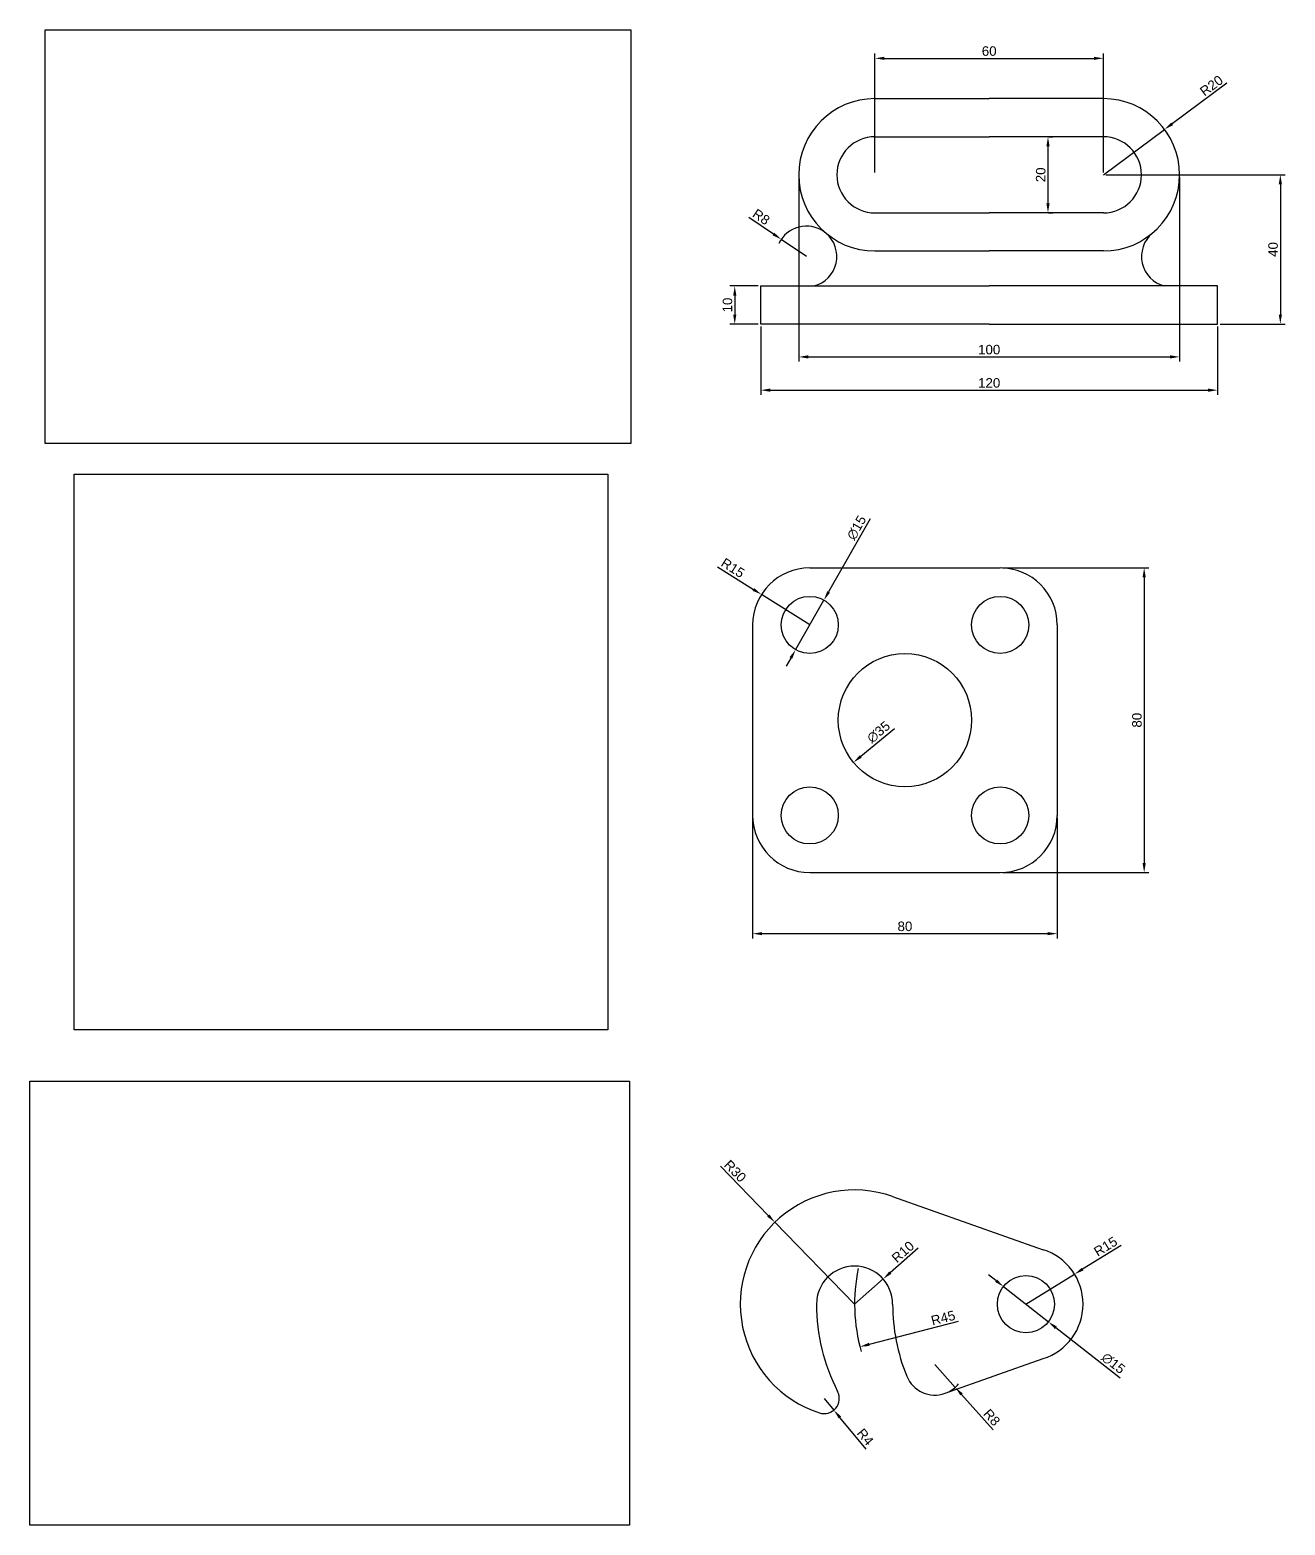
# Model space of a CAD drawing. Header units: millimetres. Extents: x 2424 to 5239, y 901 to 2022.
# Drawn here: x 2862.2 to 3191.8, y 1190.3 to 1582.9 of the extents above; entities that cross this region are included whole.
import ezdxf

# ---------------------------------------------------------------- set-up
doc = ezdxf.new("R2010")
doc.units = ezdxf.units.MM
doc.styles.get("Standard").update_dxf_attribs({"font": 'arial.ttf'})
doc.dimstyles.new('ISO-25', dxfattribs={"dimtxt": 2.5, "dimasz": 2.5, "dimexe": 1.25, "dimexo": 0.625, "dimtad": 1, "dimtxsty": 'Standard', "dimcen": 2.5, "dimadec": 0, "dimazin": 0, "dimtfac": 1, "dimtmove": 0, "dimatfit": 3, "dimfxl": 1, "dimarcsym": 0})
picture_1 = doc.add_image_def('image12.png', size_in_pixel=(282, 199))
picture_2 = doc.add_image_def('image13.png', size_in_pixel=(263, 274))
picture_3 = doc.add_image_def('image14.png', size_in_pixel=(296, 219))

# ---------------------------------------------------------------- blocks, each defined once
blk = doc.blocks.new('*D79')
at = {"color": 0, "lineweight": -2, "transparency": 16777216}
for p, q in [((3117.57, 1441.62), (3156.02, 1441.62)), ((3154.77, 1439.12), (3154.77, 1364.12)), ((3117.57, 1361.62), (3156.02, 1361.62))]:
    blk.add_line(p, q, dxfattribs=at)
at = {"color": 0, "transparency": 16777216}
for points in [[(3154.35, 1439.12), (3155.19, 1439.12), (3154.77, 1441.62)], [(3154.35, 1364.12), (3155.19, 1364.12), (3154.77, 1361.62)]]:
    blk.add_solid(points, dxfattribs=at)
at = {"layer": 'Defpoints', "color": 0, "transparency": 16777216}
for p in [(3116.95, 1441.62), (3116.95, 1361.62), (3154.77, 1361.62)]:
    blk.add_point(p, dxfattribs=at)
at = {"color": 0, "transparency": 16777216, "insert": (3152.87, 1401.62), "char_height": 2.5, "attachment_point": 5, "rotation": 90}
blk.add_mtext('80', dxfattribs=at)
blk = doc.blocks.new('*D80')
at = {"color": 0, "lineweight": -2, "transparency": 16777216}
for p, q in [((3051.95, 1375.99), (3051.95, 1344.31)), ((3131.95, 1375.99), (3131.95, 1344.31)), ((3054.45, 1345.56), (3129.45, 1345.56))]:
    blk.add_line(p, q, dxfattribs=at)
at = {"color": 0, "transparency": 16777216}
for points in [[(3054.45, 1345.98), (3054.45, 1345.15), (3051.95, 1345.56)], [(3129.45, 1345.98), (3129.45, 1345.15), (3131.95, 1345.56)]]:
    blk.add_solid(points, dxfattribs=at)
at = {"layer": 'Defpoints', "color": 0, "transparency": 16777216}
for p in [(3051.95, 1376.62), (3131.95, 1376.62), (3131.95, 1345.56)]:
    blk.add_point(p, dxfattribs=at)
at = {"color": 0, "transparency": 16777216, "insert": (3091.95, 1347.47), "char_height": 2.5, "attachment_point": 5}
blk.add_mtext('80', dxfattribs=at)
blk = doc.blocks.new('*D81')
at = {"color": 0, "lineweight": -2, "transparency": 16777216}
for p, q in [((3042.68, 1441.92), (3052.15, 1435.95)), ((3066.95, 1426.62), (3054.26, 1434.62))]:
    blk.add_line(p, q, dxfattribs=at)
at = {"color": 0, "transparency": 16777216}
blk.add_solid([(3052.37, 1436.31), (3051.92, 1435.6), (3054.26, 1434.62)], dxfattribs=at)
at = {"layer": 'Defpoints', "color": 0, "transparency": 16777216}
for p in [(3054.26, 1434.62), (3066.95, 1426.62)]:
    blk.add_point(p, dxfattribs=at)
at = {"color": 0, "transparency": 16777216, "insert": (3046.76, 1441.6), "char_height": 2.5, "attachment_point": 5, "rotation": 327.7595}
blk.add_mtext('R15', dxfattribs=at)
blk = doc.blocks.new('*D82')
at = {"color": 0, "lineweight": -2, "transparency": 16777216}
for p, q in [((3082.84, 1454.45), (3071.91, 1435.3)), ((3063.23, 1420.1), (3070.67, 1433.13)), ((3061.99, 1417.93), (3060.75, 1415.76))]:
    blk.add_line(p, q, dxfattribs=at)
at = {"color": 0, "transparency": 16777216}
for points in [[(3071.55, 1435.51), (3072.27, 1435.1), (3070.67, 1433.13)], [(3061.63, 1418.14), (3062.35, 1417.73), (3063.23, 1420.1)]]:
    blk.add_solid(points, dxfattribs=at)
at = {"layer": 'Defpoints', "color": 0, "transparency": 16777216}
for p in [(3070.67, 1433.13), (3063.23, 1420.1)]:
    blk.add_point(p, dxfattribs=at)
at = {"color": 0, "transparency": 16777216, "insert": (3079.26, 1452.15), "char_height": 2.5, "attachment_point": 5, "rotation": 60.2727}
blk.add_mtext('∅15', dxfattribs=at)
blk = doc.blocks.new('*D83')
at = {"color": 0, "lineweight": -2, "transparency": 16777216}
blk.add_line((3089.21, 1399.37), (3080.35, 1392.11), dxfattribs=at)
at = {"color": 0, "transparency": 16777216}
blk.add_solid([(3080.09, 1392.43), (3080.61, 1391.78), (3078.42, 1390.52)], dxfattribs=at)
at = {"layer": 'Defpoints', "color": 0, "transparency": 16777216}
for p in [(3105.48, 1412.71), (3078.42, 1390.52)]:
    blk.add_point(p, dxfattribs=at)
at = {"color": 0, "transparency": 16777216, "insert": (3085.03, 1398.49), "char_height": 2.5, "attachment_point": 5, "rotation": 39.3499}
blk.add_mtext('∅35', dxfattribs=at)
blk = doc.blocks.new('*D93')
at = {"color": 0, "lineweight": -2, "transparency": 16777216}
for p, q in [((3084.07, 1545.45), (3084.07, 1576.66)), ((3086.57, 1575.41), (3141.57, 1575.41)), ((3144.07, 1545.45), (3144.07, 1576.66))]:
    blk.add_line(p, q, dxfattribs=at)
at = {"color": 0, "transparency": 16777216}
for points in [[(3086.57, 1575.82), (3086.57, 1574.99), (3084.07, 1575.41)], [(3141.57, 1575.82), (3141.57, 1574.99), (3144.07, 1575.41)]]:
    blk.add_solid(points, dxfattribs=at)
at = {"layer": 'Defpoints', "color": 0, "transparency": 16777216}
for p in [(3144.07, 1575.41), (3084.07, 1544.82), (3144.07, 1544.82)]:
    blk.add_point(p, dxfattribs=at)
at = {"color": 0, "transparency": 16777216, "insert": (3114.07, 1577.31), "char_height": 2.5, "attachment_point": 5}
blk.add_mtext('60', dxfattribs=at)
blk = doc.blocks.new('*D94')
at = {"color": 0, "lineweight": -2, "transparency": 16777216}
for p, q in [((3129.69, 1554.82), (3130.76, 1554.82)), ((3129.51, 1552.32), (3129.51, 1537.32)), ((3129.69, 1534.82), (3130.76, 1534.82))]:
    blk.add_line(p, q, dxfattribs=at)
at = {"color": 0, "transparency": 16777216}
for points in [[(3129.1, 1552.32), (3129.93, 1552.32), (3129.51, 1554.82)], [(3129.1, 1537.32), (3129.93, 1537.32), (3129.51, 1534.82)]]:
    blk.add_solid(points, dxfattribs=at)
at = {"layer": 'Defpoints', "color": 0, "transparency": 16777216}
for p in [(3129.07, 1554.82), (3129.07, 1534.82), (3129.51, 1534.82)]:
    blk.add_point(p, dxfattribs=at)
at = {"color": 0, "transparency": 16777216, "insert": (3127.61, 1544.82), "char_height": 2.5, "attachment_point": 5, "rotation": 90}
blk.add_mtext('20', dxfattribs=at)
blk = doc.blocks.new('*D95')
at = {"color": 0, "lineweight": -2, "transparency": 16777216}
for p, q in [((3176.48, 1568.85), (3162.14, 1558.22)), ((3144.07, 1544.82), (3160.13, 1556.73))]:
    blk.add_line(p, q, dxfattribs=at)
at = {"color": 0, "transparency": 16777216}
blk.add_solid([(3161.89, 1558.55), (3162.39, 1557.88), (3160.13, 1556.73)], dxfattribs=at)
at = {"layer": 'Defpoints', "color": 0, "transparency": 16777216}
for p in [(3160.13, 1556.73), (3144.07, 1544.82)]:
    blk.add_point(p, dxfattribs=at)
at = {"color": 0, "transparency": 16777216, "insert": (3172.45, 1568.23), "char_height": 2.5, "attachment_point": 5, "rotation": 36.5432}
blk.add_mtext('R20', dxfattribs=at)
blk = doc.blocks.new('*D96')
at = {"color": 0, "lineweight": -2, "transparency": 16777216}
for p, q in [((3050.96, 1533.68), (3057.39, 1529.29)), ((3066.07, 1523.37), (3059.46, 1527.88))]:
    blk.add_line(p, q, dxfattribs=at)
blk.add_arc((3066.07, 1523.37), 8, 54.471, 154.6565, dxfattribs=at)
at = {"color": 0, "transparency": 16777216}
blk.add_solid([(3057.63, 1529.63), (3057.16, 1528.95), (3059.46, 1527.88)], dxfattribs=at)
at = {"layer": 'Defpoints', "color": 0, "transparency": 16777216}
for p in [(3059.46, 1527.88), (3066.07, 1523.37)]:
    blk.add_point(p, dxfattribs=at)
at = {"color": 0, "transparency": 16777216, "insert": (3054.21, 1533.76), "char_height": 2.5, "attachment_point": 5, "rotation": 325.7041}
blk.add_mtext('R8', dxfattribs=at)
blk = doc.blocks.new('*D97')
at = {"color": 0, "lineweight": -2, "transparency": 16777216}
for p, q in [((3064.07, 1544.2), (3064.07, 1495.76)), ((3164.07, 1544.2), (3164.07, 1495.76)), ((3066.57, 1497.01), (3161.57, 1497.01))]:
    blk.add_line(p, q, dxfattribs=at)
at = {"color": 0, "transparency": 16777216}
for points in [[(3066.57, 1497.43), (3066.57, 1496.59), (3064.07, 1497.01)], [(3161.57, 1497.43), (3161.57, 1496.59), (3164.07, 1497.01)]]:
    blk.add_solid(points, dxfattribs=at)
at = {"layer": 'Defpoints', "color": 0, "transparency": 16777216}
for p in [(3064.07, 1544.82), (3164.07, 1544.82), (3164.07, 1497.01)]:
    blk.add_point(p, dxfattribs=at)
at = {"color": 0, "transparency": 16777216, "insert": (3114.07, 1498.91), "char_height": 2.5, "attachment_point": 5}
blk.add_mtext('100', dxfattribs=at)
blk = doc.blocks.new('*D98')
at = {"color": 0, "lineweight": -2, "transparency": 16777216}
for p, q in [((3054.07, 1505), (3054.07, 1487.02)), ((3174.07, 1505), (3174.07, 1487.02)), ((3056.57, 1488.27), (3171.57, 1488.27))]:
    blk.add_line(p, q, dxfattribs=at)
at = {"color": 0, "transparency": 16777216}
for points in [[(3056.57, 1488.69), (3056.57, 1487.86), (3054.07, 1488.27)], [(3171.57, 1488.69), (3171.57, 1487.86), (3174.07, 1488.27)]]:
    blk.add_solid(points, dxfattribs=at)
at = {"layer": 'Defpoints', "color": 0, "transparency": 16777216}
for p in [(3054.07, 1505.63), (3174.07, 1505.63), (3174.07, 1488.27)]:
    blk.add_point(p, dxfattribs=at)
at = {"color": 0, "transparency": 16777216, "insert": (3114.07, 1490.17), "char_height": 2.5, "attachment_point": 5}
blk.add_mtext('120', dxfattribs=at)
blk = doc.blocks.new('*D99')
at = {"color": 0, "lineweight": -2, "transparency": 16777216}
for p, q in [((3053.44, 1515.63), (3046, 1515.63)), ((3047.25, 1513.13), (3047.25, 1508.13)), ((3053.44, 1505.63), (3046, 1505.63))]:
    blk.add_line(p, q, dxfattribs=at)
at = {"color": 0, "transparency": 16777216}
for points in [[(3046.84, 1513.13), (3047.67, 1513.13), (3047.25, 1515.63)], [(3046.84, 1508.13), (3047.67, 1508.13), (3047.25, 1505.63)]]:
    blk.add_solid(points, dxfattribs=at)
at = {"layer": 'Defpoints', "color": 0, "transparency": 16777216}
for p in [(3054.07, 1515.63), (3047.25, 1505.63), (3054.07, 1505.63)]:
    blk.add_point(p, dxfattribs=at)
at = {"color": 0, "transparency": 16777216, "insert": (3045.35, 1510.63), "char_height": 2.5, "attachment_point": 5, "rotation": 90}
blk.add_mtext('10', dxfattribs=at)
blk = doc.blocks.new('*D100')
at = {"color": 0, "lineweight": -2, "transparency": 16777216}
for p, q in [((3144.69, 1544.82), (3191.78, 1544.82)), ((3190.53, 1542.32), (3190.53, 1508.13)), ((3174.69, 1505.63), (3191.78, 1505.63))]:
    blk.add_line(p, q, dxfattribs=at)
at = {"color": 0, "transparency": 16777216}
for points in [[(3190.11, 1542.32), (3190.95, 1542.32), (3190.53, 1544.82)], [(3190.11, 1508.13), (3190.95, 1508.13), (3190.53, 1505.63)]]:
    blk.add_solid(points, dxfattribs=at)
at = {"layer": 'Defpoints', "color": 0, "transparency": 16777216}
for p in [(3144.07, 1544.82), (3174.07, 1505.63), (3190.53, 1505.63)]:
    blk.add_point(p, dxfattribs=at)
at = {"color": 0, "transparency": 16777216, "insert": (3188.63, 1525.22), "char_height": 2.5, "attachment_point": 5, "rotation": 90}
blk.add_mtext('40', dxfattribs=at)
blk = doc.blocks.new('*D101')
at = {"color": 0, "lineweight": -2, "transparency": 16777216}
for p, q in [((3148.72, 1263.71), (3138.61, 1257.46)), ((3123.72, 1248.27), (3136.48, 1256.15))]:
    blk.add_line(p, q, dxfattribs=at)
at = {"color": 0, "transparency": 16777216}
blk.add_solid([(3138.39, 1257.82), (3138.82, 1257.11), (3136.48, 1256.15)], dxfattribs=at)
at = {"layer": 'Defpoints', "color": 0, "transparency": 16777216}
for p in [(3136.48, 1256.15), (3123.72, 1248.27)]:
    blk.add_point(p, dxfattribs=at)
at = {"color": 0, "transparency": 16777216, "insert": (3144.64, 1263.42), "char_height": 2.5, "attachment_point": 5, "rotation": 31.699}
blk.add_mtext('R15', dxfattribs=at)
blk = doc.blocks.new('*D102')
at = {"color": 0, "lineweight": -2, "transparency": 16777216}
for p, q in [((3115.85, 1254.45), (3113.89, 1255.99)), ((3117.82, 1252.9), (3129.61, 1243.63)), ((3148.43, 1228.86), (3131.58, 1242.09))]:
    blk.add_line(p, q, dxfattribs=at)
at = {"color": 0, "transparency": 16777216}
for points in [[(3116.11, 1254.77), (3115.6, 1254.12), (3117.82, 1252.9)], [(3131.84, 1242.42), (3131.32, 1241.76), (3129.61, 1243.63)]]:
    blk.add_solid(points, dxfattribs=at)
at = {"layer": 'Defpoints', "color": 0, "transparency": 16777216}
for p in [(3117.82, 1252.9), (3129.61, 1243.63)]:
    blk.add_point(p, dxfattribs=at)
at = {"color": 0, "transparency": 16777216, "insert": (3146.67, 1232.74), "char_height": 2.5, "attachment_point": 5, "rotation": 321.8475}
blk.add_mtext('∅15', dxfattribs=at)
blk = doc.blocks.new('*D103')
at = {"color": 0, "lineweight": -2, "transparency": 16777216}
for p, q in [((3095.39, 1262.95), (3088.1, 1256.53)), ((3078.72, 1248.27), (3086.22, 1254.88))]:
    blk.add_line(p, q, dxfattribs=at)
at = {"color": 0, "transparency": 16777216}
blk.add_solid([(3087.82, 1256.84), (3088.37, 1256.22), (3086.22, 1254.88)], dxfattribs=at)
at = {"layer": 'Defpoints', "color": 0, "transparency": 16777216}
for p in [(3086.22, 1254.88), (3078.72, 1248.27)]:
    blk.add_point(p, dxfattribs=at)
at = {"color": 0, "transparency": 16777216, "insert": (3091.42, 1261.99), "char_height": 2.5, "attachment_point": 5, "rotation": 41.3669}
blk.add_mtext('R10', dxfattribs=at)
blk = doc.blocks.new('*D104')
at = {"color": 0, "lineweight": -2, "transparency": 16777216}
for p, q in [((3043.48, 1284.47), (3056.05, 1271.56)), ((3078.72, 1248.27), (3057.79, 1269.77))]:
    blk.add_line(p, q, dxfattribs=at)
at = {"color": 0, "transparency": 16777216}
blk.add_solid([(3056.35, 1271.85), (3055.75, 1271.27), (3057.79, 1269.77)], dxfattribs=at)
at = {"layer": 'Defpoints', "color": 0, "transparency": 16777216}
for p in [(3057.79, 1269.77), (3078.72, 1248.27)]:
    blk.add_point(p, dxfattribs=at)
at = {"color": 0, "transparency": 16777216, "insert": (3047.36, 1283.21), "char_height": 2.5, "attachment_point": 5, "rotation": 314.2277}
blk.add_mtext('R30', dxfattribs=at)
blk = doc.blocks.new('*D105')
at = {"color": 0, "lineweight": -2, "transparency": 16777216}
for p, q in [((3070.72, 1223.53), (3073.27, 1220.45)), ((3081.8, 1210.19), (3074.87, 1218.53))]:
    blk.add_line(p, q, dxfattribs=at)
at = {"color": 0, "transparency": 16777216}
blk.add_solid([(3075.19, 1218.8), (3074.55, 1218.26), (3073.27, 1220.45)], dxfattribs=at)
at = {"layer": 'Defpoints', "color": 0, "transparency": 16777216}
for p in [(3070.72, 1223.53), (3073.27, 1220.45)]:
    blk.add_point(p, dxfattribs=at)
at = {"color": 0, "transparency": 16777216, "insert": (3081.55, 1213.41), "char_height": 2.5, "attachment_point": 5, "rotation": 309.7086}
blk.add_mtext('R4', dxfattribs=at)
blk = doc.blocks.new('*D106')
at = {"color": 0, "lineweight": -2, "transparency": 16777216}
for p, q in [((3099.83, 1232.4), (3105.15, 1226.43)), ((3115.1, 1215.28), (3106.82, 1224.57))]:
    blk.add_line(p, q, dxfattribs=at)
blk.add_arc((3099.83, 1232.4), 8, 293.9585, 320.6844, dxfattribs=at)
at = {"color": 0, "transparency": 16777216}
blk.add_solid([(3107.13, 1224.84), (3106.51, 1224.29), (3105.15, 1226.43)], dxfattribs=at)
at = {"layer": 'Defpoints', "color": 0, "transparency": 16777216}
for p in [(3099.83, 1232.4), (3105.15, 1226.43)]:
    blk.add_point(p, dxfattribs=at)
at = {"color": 0, "transparency": 16777216, "insert": (3114.76, 1218.52), "char_height": 2.5, "attachment_point": 5, "rotation": 311.732}
blk.add_mtext('R8', dxfattribs=at)
blk = doc.blocks.new('*D107')
at = {"color": 0, "lineweight": -2, "transparency": 16777216}
blk.add_line((3105.96, 1243.71), (3082.55, 1237.7), dxfattribs=at)
blk.add_arc((3123.72, 1248.27), 45, 168.037, 195.9878, dxfattribs=at)
at = {"color": 0, "transparency": 16777216}
blk.add_solid([(3082.45, 1238.11), (3082.65, 1237.3), (3080.13, 1237.08)], dxfattribs=at)
at = {"layer": 'Defpoints', "color": 0, "transparency": 16777216}
for p in [(3123.72, 1248.27), (3080.13, 1237.08)]:
    blk.add_point(p, dxfattribs=at)
at = {"color": 0, "transparency": 16777216, "insert": (3101.98, 1244.65), "char_height": 2.5, "attachment_point": 5, "rotation": 14.3963}
blk.add_mtext('R45', dxfattribs=at)

msp = doc.modelspace()

# ---------------------------------------------------------------- linework, layer by layer
at = {"color": 7}
for p, q in [((3084.066, 1564.822), (3114.066, 1564.822)), ((3144.066, 1564.822), (3114.066, 1564.822)), ((3084.066, 1554.822), (3114.066, 1554.822)), ((3144.066, 1554.822), (3114.066, 1554.822)), ((3084.066, 1534.822), (3114.066, 1534.822)), ((3144.066, 1534.822), (3114.066, 1534.822)), ((3084.066, 1524.822), (3114.066, 1524.822)), ((3144.066, 1524.822), (3114.066, 1524.822)), ((3054.066, 1505.628), (3054.066, 1515.628)), ((3054.066, 1515.628), (3064.066, 1515.628)), ((3064.066, 1515.628), (3114.066, 1515.628)), ((3164.066, 1515.628), (3114.066, 1515.628)), ((3174.066, 1515.628), (3164.066, 1515.628)), ((3174.066, 1505.628), (3174.066, 1515.628)), ((3114.066, 1505.628), (3054.066, 1505.628)), ((3114.066, 1505.628), (3174.066, 1505.628)), ((3066.949, 1441.618), (3116.949, 1441.618)), ((3051.949, 1426.618), (3051.949, 1376.618)), ((3131.949, 1426.618), (3131.949, 1376.618)), ((3066.949, 1361.618), (3116.949, 1361.618)), ((3088.722, 1276.55), (3128.249, 1262.567)), ((3102.497, 1224.859), (3128.249, 1233.969))]:
    msp.add_line(p, q, dxfattribs=at)
for centre, radius in [((3066.949, 1426.618), 7.5), ((3116.949, 1426.618), 7.5), ((3091.949, 1401.618), 17.5), ((3066.949, 1376.618), 7.5), ((3116.949, 1376.618), 7.5), ((3123.716, 1248.268), 7.5)]:
    msp.add_circle(centre, radius, dxfattribs=at)
for centre, radius, start, end in [((3084.066, 1544.822), 20, 90, 270), ((3144.066, 1544.822), 20, 270, 90), ((3084.066, 1544.822), 10, 90, 270), ((3144.066, 1544.822), 10, 270, 90), ((3066.066, 1523.374), 8, 284.47751, 49.9948), ((3162.066, 1523.374), 8, 130.0052, 255.52249), ((3066.949, 1426.618), 15, 90, 180), ((3116.949, 1426.618), 15, 0, 90), ((3066.949, 1376.618), 15, 180, 270), ((3116.949, 1376.618), 15, 270, 0), ((3078.716, 1248.268), 30, 70.51771, 252.07979), ((3123.716, 1248.268), 15, 287.58795, 72.41205), ((3078.716, 1248.268), 10, 0, 180), ((3118.716, 1248.268), 50, 180, 207.26604), ((3138.716, 1248.268), 50, 180, 202.19677), ((3099.829, 1232.401), 8, 202.19677, 289.48229), ((3070.716, 1223.53), 4, 252.07979, 27.26604)]:
    msp.add_arc(centre, radius, start, end, dxfattribs=at)

# ---------------------------------------------------------------- dimensions: what is measured, and where the dimension line sits
at = {"color": 114, "true_color": 0x139b48}
for base, p1, p2, picture, middle in [((3144.066, 1575.406), (3084.066, 1544.822), (3144.066, 1544.822), '*D93', (3114.066, 1577.308)), ((3164.066, 1497.012), (3064.066, 1544.822), (3164.066, 1544.822), '*D97', (3114.066, 1498.913)), ((3174.066, 1488.272), (3054.066, 1505.628), (3174.066, 1505.628), '*D98', (3114.066, 1490.173)), ((3131.949, 1345.564), (3051.949, 1376.618), (3131.949, 1376.618), '*D80', (3091.949, 1347.465))]:
    dim = msp.add_linear_dim(base=base, p1=p1, p2=p2, dimstyle='ISO-25', dxfattribs=at)
    dim.commit()
    dim.dimension.update_dxf_attribs({"geometry": picture, "text_midpoint": middle})
for center, mpoint, picture, middle in [((3144.066, 1544.822), (3160.135, 1556.73), '*D95', (3173.584, 1566.698)), ((3066.949, 1426.618), (3054.261, 1434.62), '*D81', (3045.743, 1439.993)), ((3078.716, 1248.268), (3057.791, 1269.765), '*D104', (3045.995, 1281.884)), ((3123.716, 1248.268), (3136.479, 1256.15), '*D101', (3145.635, 1261.805)), ((3123.716, 1248.268), (3080.129, 1237.08), '*D107', (3102.448, 1242.809)), ((3099.829, 1232.401), (3105.154, 1226.431), '*D106', (3113.337, 1217.256)), ((3070.716, 1223.53), (3073.272, 1220.452), '*D105', (3080.111, 1212.217))]:
    dim = msp.add_radius_dim(center=center, mpoint=mpoint, dimstyle='ISO-25', dxfattribs=at)
    dim.commit()
    dim.dimension.update_dxf_attribs({"geometry": picture, "text_midpoint": middle, "dimtype": 164})
for base, p1, p2, picture, middle in [((3129.513, 1534.822), (3129.066, 1554.822), (3129.066, 1534.822), '*D94', (3127.611, 1544.822)), ((3047.254, 1505.628), (3054.066, 1515.628), (3054.066, 1505.628), '*D99', (3045.352, 1510.628)), ((3154.771, 1361.618), (3116.949, 1441.618), (3116.949, 1361.618), '*D79', (3152.87, 1401.618))]:
    dim = msp.add_linear_dim(base=base, p1=p1, p2=p2, angle=90, dimstyle='ISO-25', dxfattribs=at)
    dim.commit()
    dim.dimension.update_dxf_attribs({"geometry": picture, "text_midpoint": middle})
dim = msp.add_linear_dim(base=(3190.53, 1505.628), p1=(3144.066, 1544.822), p2=(3174.066, 1505.628), angle=90, text='40', dimstyle='ISO-25', dxfattribs=at)
dim.commit()
dim.dimension.update_dxf_attribs({"geometry": '*D100', "text_midpoint": (3188.629, 1525.225)})
for center, mpoint, picture, middle in [((3066.066, 1523.374), (3059.457, 1527.882), '*D96', (3054.214, 1533.759)), ((3078.716, 1248.268), (3086.221, 1254.877), '*D103', (3091.425, 1261.993))]:
    dim = msp.add_radius_dim(center=center, mpoint=mpoint, dimstyle='ISO-25', dxfattribs=at)
    dim.commit()
    dim.dimension.update_dxf_attribs({"geometry": picture, "text_midpoint": middle})
for p1, p2, picture, middle in [((3063.23, 1420.105), (3070.668, 1433.131), '*D82', (3080.967, 1451.168)), ((3105.481, 1412.714), (3078.416, 1390.522), '*D83', (3086.279, 1396.969)), ((3117.819, 1252.901), (3129.614, 1243.635), '*D102', (3145.451, 1231.194))]:
    dim = msp.add_diameter_dim_2p(p1=p1, p2=p2, dimstyle='ISO-25', dxfattribs=at)
    dim.commit()
    dim.dimension.update_dxf_attribs({"geometry": picture, "text_midpoint": middle, "dimtype": 163})

# ---------------------------------------------------------------- pictures from other files: only their frames are drawn
at = {"color": 7}
image = msp.add_image(picture_1, insert=(2866.116, 1474.296), size_in_units=(153.866, 108.579), dxfattribs=at)
image.dxf.flags = 7
image = msp.add_image(picture_2, insert=(2873.802, 1320.268), size_in_units=(140.11, 145.97), dxfattribs=at)
image.dxf.flags = 7
image = msp.add_image(picture_3, insert=(2862.15, 1190.255), size_in_units=(157.502, 116.531), dxfattribs=at)
image.dxf.flags = 7

doc.saveas('drawing.dxf')
